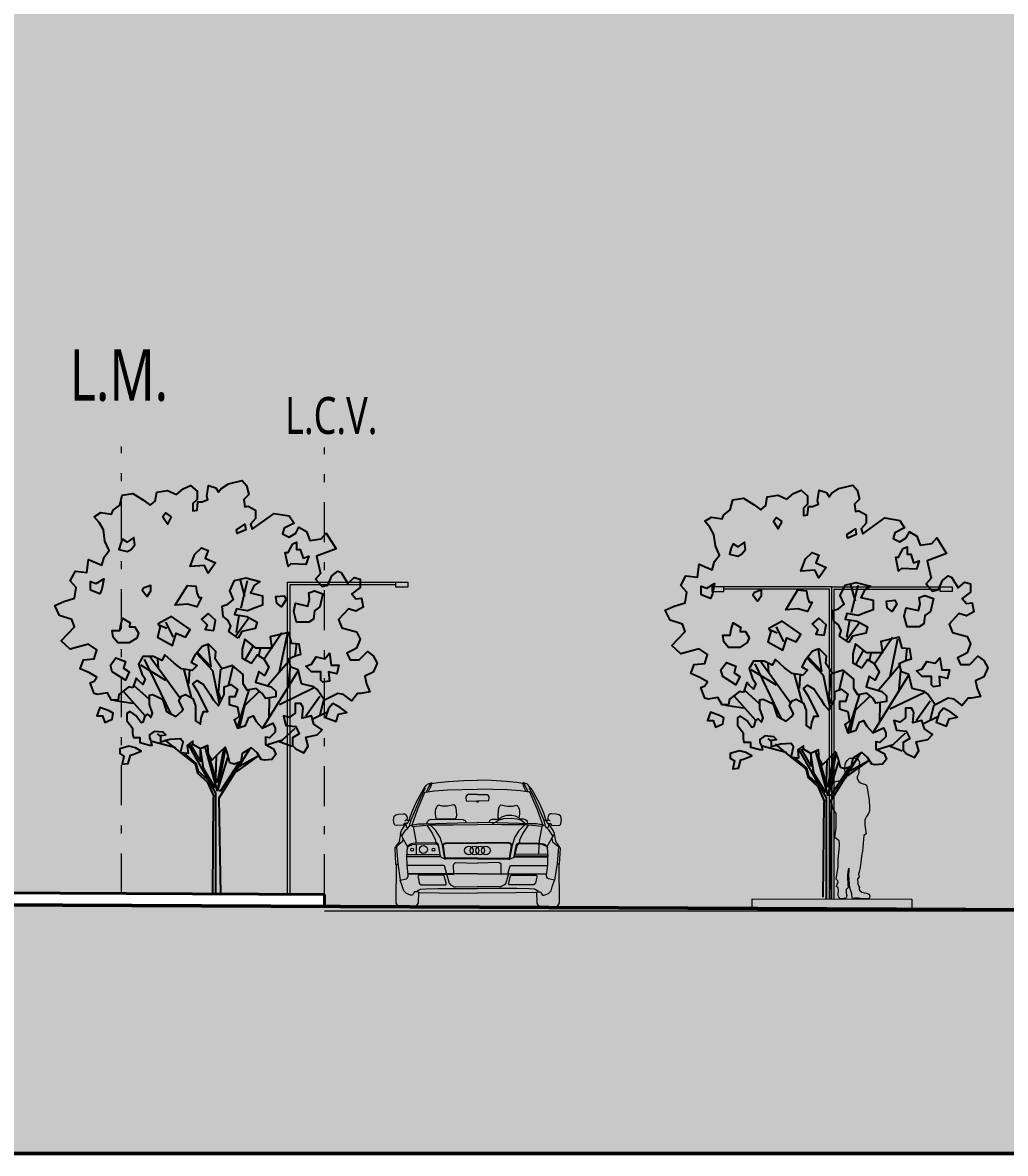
# Model space of a CAD drawing. Header units: millimetres. Extents: x -71 to 10084, y -63 to 6230.
# Drawn here: x 6139.87 to 6152.15, y 4072.01 to 4086.13 of the extents above; entities that cross this region are included whole.
import ezdxf

# ---------------------------------------------------------------- set-up
doc = ezdxf.new("R2010")
doc.units = ezdxf.units.MM
doc.linetypes.add('TRAZO_Y_PUNTO', pattern=[1, 0.5, -0.25, 0, -0.25])
for name, color, linetype, lineweight, true_color in [('HATCHS', 252, 'Continuous', 5, 0x898989), ('LINEA TIERRA', 18, 'Continuous', 50, 0x000000), ('MUROS', 18, 'Continuous', 40, 0x000000), ('TEXTO', 154, 'Continuous', 5, 0x004f9e), ('VISTA', 18, 'Continuous', 15, 0x000000), ('VISTA LEJOS', 8, 'Continuous', 5, 0x7a8581)]:
    doc.layers.add(name, color=color, linetype=linetype, lineweight=lineweight, true_color=true_color)
doc.layers.add('MEDIANERA', color=30, linetype='TRAZO_Y_PUNTO', lineweight=20)
doc.styles.add('COTAS', font='Yu Gothic.ttf', dxfattribs={"width": 0.75})

# ---------------------------------------------------------------- blocks, each defined once
blk = doc.blocks.new('luz')
at = {"layer": 'VISTA'}
for p, q in [((5841.926, 4080.539), (5840.426, 4080.539)), ((5840.426, 4080.539), (5840.426, 4080.478)), ((5840.426, 4080.478), (5840.576, 4080.478)), ((5840.576, 4080.478), (5840.576, 4080.539)), ((5841.896, 4080.509), (5840.576, 4080.509)), ((5841.896, 4076.639), (5841.896, 4080.509)), ((5841.926, 4076.639), (5841.926, 4080.539))]:
    blk.add_line(p, q, dxfattribs=at)
blk = doc.blocks.new('AUDI-A6-EF')
for p, q in [((0.294, 1.55), (0.301, 1.555)), ((0.301, 1.555), (0.311, 1.555)), ((0.311, 1.555), (0.313, 1.547)), ((0.313, 1.55), (0.389, 1.562)), ((0.389, 1.562), (0.521, 1.574)), ((0.521, 1.574), (0.707, 1.584)), ((0.707, 1.584), (0.882, 1.589)), ((1.056, 1.584), (0.882, 1.589)), ((1.242, 1.574), (1.056, 1.584)), ((1.374, 1.562), (1.242, 1.574)), ((1.45, 1.55), (1.374, 1.562)), ((1.452, 1.555), (1.45, 1.547)), ((1.462, 1.555), (1.452, 1.555)), ((1.47, 1.55), (1.462, 1.555)), ((0.183, 1.437), (0.108, 1.298)), ((0.133, 1.22), (0.227, 1.44)), ((0.174, 1.379), (0.221, 1.47)), ((0.216, 1.494), (0.183, 1.437)), ((0.23, 1.496), (0.216, 1.494)), ((0.221, 1.494), (0.242, 1.525)), ((0.221, 1.47), (0.23, 1.489)), ((0.227, 1.44), (0.233, 1.442)), ((0.23, 1.489), (0.23, 1.496)), ((0.235, 1.442), (0.345, 1.457)), ((0.242, 1.525), (0.249, 1.533)), ((0.247, 1.45), (0.284, 1.518)), ((0.249, 1.533), (0.257, 1.54)), ((0.257, 1.54), (0.269, 1.545)), ((0.269, 1.545), (0.279, 1.548)), ((0.272, 1.45), (0.296, 1.499)), ((0.279, 1.548), (0.293, 1.552)), ((0.284, 1.518), (0.294, 1.55)), ((0.296, 1.499), (0.313, 1.55)), ((0.345, 1.457), (0.509, 1.469)), ((0.509, 1.469), (0.69, 1.474)), ((0.69, 1.474), (0.882, 1.479)), ((0.882, 1.413), (0.761, 1.41)), ((1.073, 1.474), (0.882, 1.479)), ((0.882, 1.413), (1.002, 1.41)), ((1.254, 1.469), (1.073, 1.474)), ((1.418, 1.457), (1.254, 1.469)), ((1.528, 1.442), (1.418, 1.457)), ((1.467, 1.499), (1.45, 1.55)), ((1.492, 1.45), (1.467, 1.499)), ((1.479, 1.518), (1.47, 1.55)), ((1.484, 1.548), (1.471, 1.552)), ((1.516, 1.45), (1.479, 1.518)), ((1.494, 1.545), (1.484, 1.548)), ((1.506, 1.54), (1.494, 1.545)), ((1.515, 1.533), (1.506, 1.54)), ((1.521, 1.525), (1.515, 1.533)), ((1.542, 1.494), (1.521, 1.525)), ((1.537, 1.44), (1.53, 1.442)), ((1.533, 1.496), (1.547, 1.494)), ((1.533, 1.489), (1.533, 1.496)), ((1.542, 1.47), (1.533, 1.489)), ((1.63, 1.22), (1.537, 1.44)), ((1.589, 1.379), (1.542, 1.47)), ((1.547, 1.494), (1.581, 1.437)), ((1.581, 1.437), (1.655, 1.298)), ((0.054, 1.095), (0.174, 1.379)), ((0.108, 1.298), (0.057, 1.181)), ((0.387, 1.274), (0.377, 1.264)), ((0.394, 1.276), (0.387, 1.274)), ((0.441, 1.266), (0.394, 1.276)), ((0.587, 1.283), (0.507, 1.266)), ((0.602, 1.269), (0.587, 1.283)), ((0.754, 1.406), (0.739, 1.384)), ((0.739, 1.384), (0.739, 1.364)), ((0.739, 1.364), (0.742, 1.344)), ((0.742, 1.344), (0.742, 1.335)), ((0.742, 1.335), (0.746, 1.327)), ((0.746, 1.327), (0.882, 1.33)), ((0.761, 1.41), (0.754, 1.406)), ((0.866, 1.33), (0.869, 1.322)), ((0.869, 1.322), (0.874, 1.318)), ((0.874, 1.318), (0.882, 1.315)), ((1.017, 1.327), (0.882, 1.33)), ((0.89, 1.318), (0.882, 1.315)), ((0.894, 1.322), (0.89, 1.318)), ((0.897, 1.33), (0.894, 1.322)), ((1.002, 1.41), (1.009, 1.406)), ((1.009, 1.406), (1.024, 1.384)), ((1.022, 1.335), (1.017, 1.327)), ((1.024, 1.364), (1.022, 1.344)), ((1.022, 1.344), (1.022, 1.335)), ((1.024, 1.384), (1.024, 1.364)), ((1.161, 1.269), (1.176, 1.283)), ((1.176, 1.283), (1.257, 1.266)), ((1.323, 1.266), (1.369, 1.276)), ((1.369, 1.276), (1.377, 1.274)), ((1.377, 1.274), (1.386, 1.264)), ((1.709, 1.095), (1.589, 1.379)), ((1.655, 1.298), (1.706, 1.181)), ((-0.167, 1.09), (-0.158, 1.137)), ((-0.158, 1.137), (-0.155, 1.144)), ((-0.155, 1.144), (-0.136, 1.157)), ((-0.136, 1.157), (-0.103, 1.165)), ((-0.103, 1.165), (-0.045, 1.17)), ((-0.045, 1.17), (-0.024, 1.168)), ((-0.024, 1.168), (-0.011, 1.157)), ((-0.011, 1.157), (-0.001, 1.138)), ((-0.001, 1.138), (0.003, 1.118)), ((0.057, 1.181), (0.03, 1.102)), ((0.066, 1.032), (0.133, 1.22)), ((0.36, 1.227), (0.355, 1.205)), ((0.355, 1.205), (0.355, 1.178)), ((0.355, 1.178), (0.36, 1.132)), ((0.377, 1.264), (0.36, 1.227)), ((0.36, 1.132), (0.367, 1.107)), ((0.507, 1.266), (0.441, 1.266)), ((0.617, 1.239), (0.602, 1.269)), ((0.624, 1.161), (0.617, 1.239)), ((0.622, 1.122), (0.624, 1.161)), ((1.139, 1.161), (1.147, 1.239)), ((1.142, 1.122), (1.139, 1.161)), ((1.141, 1.089), (1.187, 1.131)), ((1.147, 1.239), (1.161, 1.269)), ((1.187, 1.131), (1.25, 1.152)), ((1.25, 1.152), (1.311, 1.152)), ((1.257, 1.266), (1.323, 1.266)), ((1.311, 1.152), (1.354, 1.145)), ((1.386, 1.264), (1.404, 1.227)), ((1.404, 1.132), (1.399, 1.116)), ((1.404, 1.227), (1.408, 1.205)), ((1.408, 1.178), (1.404, 1.132)), ((1.408, 1.205), (1.408, 1.178)), ((1.698, 1.032), (1.63, 1.22)), ((1.706, 1.181), (1.733, 1.102)), ((1.764, 1.138), (1.76, 1.118)), ((1.774, 1.157), (1.764, 1.138)), ((1.787, 1.168), (1.774, 1.157)), ((1.808, 1.17), (1.787, 1.168)), ((1.866, 1.165), (1.808, 1.17)), ((1.9, 1.157), (1.866, 1.165)), ((1.918, 1.144), (1.9, 1.157)), ((1.922, 1.137), (1.918, 1.144)), ((1.931, 1.09), (1.922, 1.137)), ((-0.16, 1.047), (-0.167, 1.09)), ((-0.153, 1.037), (-0.16, 1.047)), ((-0.147, 1.029), (-0.153, 1.037)), ((-0.128, 1.025), (-0.147, 1.029)), ((-0.043, 1.028), (-0.128, 1.025)), ((-0.065, 0.962), (-0.011, 1.046)), ((-0.034, 1.047), (-0.043, 1.028)), ((-0.027, 1.051), (-0.034, 1.047)), ((-0.022, 1.051), (-0.027, 1.051)), ((-0.019, 1.087), (-0.022, 1.082)), ((-0.022, 1.082), (-0.022, 1.08)), ((-0.007, 1.052), (-0.022, 1.051)), ((-0.015, 1.091), (-0.019, 1.087)), ((-0.011, 1.091), (-0.015, 1.091)), ((0.002, 1.091), (-0.011, 1.091)), ((-0.009, 1.053), (-0.011, 1.031)), ((-0.011, 1.031), (-0.003, 1.003)), ((-0.011, 0.968), (0.012, 0.99)), ((-0.001, 1.051), (-0.009, 1.053)), ((-0.003, 1.003), (0.003, 0.997)), ((0.005, 1.051), (-0.001, 1.051)), ((0.003, 1.108), (0.002, 1.097)), ((0.002, 1.097), (0.004, 1.091)), ((0.003, 1.118), (0.003, 1.108)), ((0.003, 0.997), (0.011, 0.99)), ((0.004, 1.091), (0.008, 1.089)), ((0.012, 1.056), (0.005, 1.051)), ((0.008, 1.089), (0.016, 1.086)), ((0.017, 1.069), (0.012, 1.056)), ((0.013, 0.991), (0.033, 1.017)), ((0.016, 1.086), (0.022, 1.087)), ((0.02, 1.082), (0.017, 1.069)), ((0.022, 1.086), (0.02, 1.082)), ((0.032, 1.088), (0.022, 1.086)), ((0.03, 1.102), (0.028, 1.091)), ((0.053, 1.095), (0.032, 1.088)), ((0.033, 1.017), (0.044, 1.064)), ((0.037, 1.024), (0.076, 1.034)), ((0.044, 1.064), (0.053, 1.095)), ((0.056, 1.029), (0.064, 1.019)), ((0.064, 1.019), (0.081, 1.012)), ((0.076, 1.034), (0.144, 1.044)), ((0.08, 1.011), (0.111, 0.834)), ((0.081, 1.012), (0.274, 1.031)), ((0.144, 1.044), (0.22, 1.046)), ((0.22, 1.046), (0.636, 1.058)), ((0.249, 1.029), (0.316, 0.928)), ((0.252, 1.049), (0.257, 1.073)), ((0.257, 1.073), (0.279, 1.095)), ((0.274, 1.031), (0.58, 1.034)), ((0.279, 1.095), (0.303, 1.102)), ((0.359, 0.965), (0.29, 1.033)), ((0.303, 1.102), (0.7, 1.1)), ((0.37, 1.11), (0.607, 1.107)), ((0.58, 1.034), (0.882, 1.036)), ((0.607, 1.107), (0.622, 1.122)), ((0.636, 1.058), (0.882, 1.063)), ((0.7, 1.1), (0.727, 1.088)), ((0.727, 1.088), (0.737, 1.071)), ((0.737, 1.071), (0.739, 1.061)), ((1.127, 1.058), (0.882, 1.063)), ((1.183, 1.034), (0.882, 1.036)), ((1.027, 1.071), (1.024, 1.061)), ((1.036, 1.088), (1.027, 1.071)), ((1.063, 1.1), (1.036, 1.088)), ((1.062, 1.039), (1.12, 1.074)), ((1.153, 1.1), (1.063, 1.1)), ((1.12, 1.074), (1.141, 1.089)), ((1.543, 1.046), (1.127, 1.058)), ((1.141, 1.089), (1.21, 1.112)), ((1.157, 1.104), (1.142, 1.122)), ((1.489, 1.031), (1.183, 1.034)), ((1.21, 1.112), (1.304, 1.114)), ((1.304, 1.114), (1.375, 1.107)), ((1.375, 1.107), (1.424, 1.093)), ((1.385, 1.128), (1.424, 1.093)), ((1.405, 0.965), (1.473, 1.033)), ((1.46, 1.102), (1.414, 1.102)), ((1.424, 1.093), (1.502, 1.034)), ((1.514, 1.029), (1.448, 0.928)), ((1.484, 1.095), (1.46, 1.102)), ((1.506, 1.073), (1.484, 1.095)), ((1.683, 1.012), (1.489, 1.031)), ((1.511, 1.049), (1.506, 1.073)), ((1.619, 1.044), (1.543, 1.046)), ((1.687, 1.034), (1.619, 1.044)), ((1.684, 1.011), (1.652, 0.834)), ((1.7, 1.019), (1.683, 1.012)), ((1.727, 1.024), (1.687, 1.034)), ((1.707, 1.029), (1.7, 1.019)), ((1.71, 1.095), (1.732, 1.088)), ((1.719, 1.064), (1.71, 1.095)), ((1.73, 1.017), (1.719, 1.064)), ((1.75, 0.991), (1.73, 1.017)), ((1.732, 1.088), (1.741, 1.086)), ((1.733, 1.102), (1.735, 1.091)), ((1.747, 1.086), (1.741, 1.087)), ((1.741, 1.086), (1.744, 1.082)), ((1.744, 1.082), (1.746, 1.069)), ((1.746, 1.069), (1.751, 1.056)), ((1.755, 1.089), (1.747, 1.086)), ((1.751, 1.056), (1.758, 1.051)), ((1.774, 0.968), (1.751, 0.99)), ((1.76, 0.997), (1.752, 0.99)), ((1.759, 1.091), (1.755, 1.089)), ((1.758, 1.051), (1.764, 1.051)), ((1.761, 1.097), (1.759, 1.091)), ((1.76, 1.118), (1.76, 1.108)), ((1.76, 1.108), (1.761, 1.097)), ((1.767, 1.003), (1.76, 0.997)), ((1.761, 1.091), (1.775, 1.091)), ((1.764, 1.051), (1.772, 1.053)), ((1.774, 1.031), (1.767, 1.003)), ((1.771, 1.052), (1.785, 1.051)), ((1.772, 1.053), (1.774, 1.031)), ((1.828, 0.962), (1.774, 1.046)), ((1.775, 1.091), (1.778, 1.091)), ((1.778, 1.091), (1.782, 1.087)), ((1.782, 1.087), (1.785, 1.082)), ((1.785, 1.082), (1.785, 1.08)), ((1.785, 1.051), (1.79, 1.051)), ((1.79, 1.051), (1.797, 1.047)), ((1.797, 1.047), (1.807, 1.028)), ((1.807, 1.028), (1.891, 1.025)), ((1.891, 1.025), (1.91, 1.029)), ((1.91, 1.029), (1.917, 1.037)), ((1.917, 1.037), (1.923, 1.047)), ((1.923, 1.047), (1.931, 1.09)), ((-0.091, 0.848), (-0.096, 0.818)), ((-0.078, 0.924), (-0.091, 0.848)), ((-0.08, 0.922), (-0.065, 0.962)), ((-0.066, 0.898), (-0.08, 0.922)), ((-0.04, 0.851), (-0.066, 0.898)), ((-0.061, 0.893), (-0.011, 0.968)), ((-0.045, 0.863), (-0.056, 0.822)), ((0.01, 0.763), (-0.04, 0.851)), ((0.316, 0.928), (0.357, 0.84)), ((0.415, 0.875), (0.359, 0.965)), ((0.449, 0.764), (0.415, 0.875)), ((1.315, 0.764), (1.348, 0.875)), ((1.348, 0.875), (1.405, 0.965)), ((1.448, 0.928), (1.407, 0.84)), ((1.753, 0.763), (1.803, 0.851)), ((1.824, 0.893), (1.774, 0.968)), ((1.803, 0.851), (1.83, 0.898)), ((1.809, 0.863), (1.819, 0.822)), ((1.843, 0.922), (1.828, 0.962)), ((1.83, 0.898), (1.843, 0.922)), ((1.842, 0.924), (1.854, 0.848)), ((1.854, 0.848), (1.859, 0.818)), ((-0.145, 0.754), (-0.151, 0.739)), ((-0.151, 0.739), (-0.14, 0.541)), ((-0.138, 0.764), (-0.139, 0.754)), ((-0.139, 0.754), (-0.129, 0.752)), ((-0.127, 0.777), (-0.138, 0.764)), ((-0.129, 0.758), (-0.132, 0.751)), ((-0.13, 0.752), (-0.113, 0.548)), ((-0.125, 0.761), (-0.129, 0.758)), ((-0.099, 0.81), (-0.127, 0.777)), ((-0.117, 0.768), (-0.125, 0.761)), ((-0.094, 0.789), (-0.117, 0.768)), ((-0.096, 0.818), (-0.099, 0.81)), ((-0.056, 0.822), (-0.094, 0.789)), ((0, 0.636), (0.007, 0.744)), ((0.012, 0.764), (0.005, 0.749)), ((0.005, 0.749), (0.012, 0.737)), ((0.007, 0.744), (0.012, 0.752)), ((0.045, 0.792), (0.012, 0.764)), ((0.012, 0.752), (0.017, 0.761)), ((0.017, 0.761), (0.071, 0.787)), ((0.055, 0.796), (0.045, 0.792)), ((0.106, 0.803), (0.055, 0.796)), ((0.071, 0.787), (0.121, 0.789)), ((0.113, 0.804), (0.106, 0.803)), ((0.111, 0.834), (0.113, 0.803)), ((0.36, 0.806), (0.113, 0.804)), ((0.116, 0.785), (0.118, 0.662)), ((0.121, 0.789), (0.361, 0.796)), ((0.37, 0.807), (0.355, 0.809)), ((0.357, 0.84), (0.357, 0.83)), ((0.357, 0.83), (0.357, 0.815)), ((0.357, 0.815), (0.357, 0.811)), ((0.361, 0.796), (0.377, 0.785)), ((0.386, 0.797), (0.37, 0.807)), ((0.377, 0.785), (0.391, 0.771)), ((0.392, 0.791), (0.386, 0.797)), ((0.391, 0.771), (0.413, 0.662)), ((0.404, 0.744), (0.392, 0.791)), ((0.421, 0.637), (0.404, 0.744)), ((0.449, 0.772), (0.453, 0.785)), ((0.449, 0.758), (0.449, 0.772)), ((0.476, 0.605), (0.449, 0.758)), ((0.453, 0.785), (0.46, 0.797)), ((0.456, 0.764), (0.458, 0.775)), ((0.48, 0.621), (0.456, 0.764)), ((0.458, 0.775), (0.464, 0.785)), ((0.46, 0.797), (0.472, 0.805)), ((0.464, 0.785), (0.472, 0.793)), ((0.472, 0.805), (0.48, 0.807)), ((0.472, 0.793), (0.492, 0.799)), ((0.48, 0.807), (0.882, 0.811)), ((0.492, 0.799), (0.882, 0.803)), ((1.283, 0.807), (0.882, 0.811)), ((1.272, 0.799), (0.882, 0.803)), ((1.291, 0.793), (1.272, 0.799)), ((1.291, 0.805), (1.283, 0.807)), ((1.283, 0.621), (1.307, 0.764)), ((1.287, 0.605), (1.315, 0.758)), ((1.303, 0.797), (1.291, 0.805)), ((1.299, 0.785), (1.291, 0.793)), ((1.305, 0.775), (1.299, 0.785)), ((1.311, 0.785), (1.303, 0.797)), ((1.307, 0.764), (1.305, 0.775)), ((1.315, 0.772), (1.311, 0.785)), ((1.315, 0.758), (1.315, 0.772)), ((1.342, 0.637), (1.36, 0.744)), ((1.372, 0.771), (1.35, 0.662)), ((1.36, 0.744), (1.371, 0.791)), ((1.371, 0.791), (1.377, 0.797)), ((1.386, 0.785), (1.372, 0.771)), ((1.377, 0.797), (1.393, 0.807)), ((1.402, 0.796), (1.386, 0.785)), ((1.393, 0.807), (1.409, 0.809)), ((1.642, 0.789), (1.402, 0.796)), ((1.404, 0.806), (1.651, 0.804)), ((1.407, 0.84), (1.407, 0.83)), ((1.407, 0.83), (1.407, 0.815)), ((1.407, 0.815), (1.407, 0.811)), ((1.692, 0.787), (1.642, 0.789)), ((1.647, 0.785), (1.645, 0.662)), ((1.652, 0.834), (1.651, 0.803)), ((1.651, 0.804), (1.657, 0.803)), ((1.657, 0.803), (1.708, 0.796)), ((1.746, 0.761), (1.692, 0.787)), ((1.708, 0.796), (1.718, 0.792)), ((1.718, 0.792), (1.751, 0.764)), ((1.751, 0.752), (1.746, 0.761)), ((1.751, 0.764), (1.758, 0.749)), ((1.757, 0.744), (1.751, 0.752)), ((1.758, 0.749), (1.751, 0.737)), ((1.763, 0.636), (1.757, 0.744)), ((1.819, 0.822), (1.857, 0.789)), ((1.857, 0.789), (1.88, 0.768)), ((1.859, 0.818), (1.863, 0.81)), ((1.863, 0.81), (1.89, 0.777)), ((1.894, 0.752), (1.877, 0.548)), ((1.88, 0.768), (1.889, 0.761)), ((1.889, 0.761), (1.892, 0.758)), ((1.89, 0.777), (1.901, 0.764)), ((1.892, 0.758), (1.896, 0.751)), ((1.903, 0.754), (1.892, 0.752)), ((1.901, 0.764), (1.903, 0.754)), ((1.914, 0.739), (1.903, 0.541)), ((1.909, 0.754), (1.914, 0.739)), ((0, 0.66), (0.417, 0.664)), ((0.002, 0.634), (0.003, 0.641)), ((0.004, 0.526), (0.002, 0.639)), ((0.42, 0.633), (0.002, 0.634)), ((0.003, 0.641), (0.419, 0.639)), ((0.427, 0.629), (0.421, 0.637)), ((0.439, 0.621), (0.427, 0.629)), ((0.474, 0.607), (0.439, 0.621)), ((0.486, 0.605), (0.476, 0.605)), ((0.488, 0.615), (0.48, 0.621)), ((0.882, 0.607), (0.486, 0.605)), ((0.882, 0.617), (0.488, 0.615)), ((0.882, 0.617), (1.276, 0.615)), ((0.882, 0.607), (1.278, 0.605)), ((1.276, 0.615), (1.283, 0.621)), ((1.278, 0.605), (1.287, 0.605)), ((1.289, 0.607), (1.324, 0.621)), ((1.324, 0.621), (1.336, 0.629)), ((1.336, 0.629), (1.342, 0.637)), ((1.343, 0.633), (1.762, 0.634)), ((1.76, 0.641), (1.345, 0.639)), ((1.763, 0.66), (1.346, 0.664)), ((1.762, 0.634), (1.76, 0.641)), ((1.76, 0.526), (1.762, 0.639)), ((-0.14, 0.541), (-0.117, 0.543)), ((-0.135, 0.543), (-0.138, 0.053)), ((-0.113, 0.548), (-0.081, 0.341)), ((0.462, 0.526), (0.003, 0.526)), ((0.017, 0.407), (0.004, 0.526)), ((0.47, 0.521), (0.462, 0.526)), ((0.476, 0.507), (0.47, 0.521)), ((0.501, 0.417), (0.476, 0.507)), ((0.583, 0.529), (0.586, 0.543)), ((0.586, 0.411), (0.583, 0.529)), ((0.586, 0.543), (0.6, 0.554)), ((0.6, 0.554), (0.608, 0.56)), ((0.608, 0.56), (0.882, 0.554)), ((1.155, 0.56), (0.882, 0.554)), ((1.163, 0.554), (1.155, 0.56)), ((1.177, 0.543), (1.163, 0.554)), ((1.18, 0.529), (1.177, 0.543)), ((1.177, 0.411), (1.18, 0.529)), ((1.262, 0.417), (1.287, 0.507)), ((1.287, 0.507), (1.293, 0.521)), ((1.293, 0.521), (1.301, 0.526)), ((1.301, 0.526), (1.76, 0.526)), ((1.746, 0.407), (1.76, 0.526)), ((1.877, 0.548), (1.845, 0.341)), ((1.903, 0.541), (1.88, 0.543)), ((1.898, 0.543), (1.901, 0.053)), ((-0.054, 0.259), (-0.082, 0.343)), ((-0.081, 0.341), (-0.006, 0.358)), ((-0.006, 0.358), (0.005, 0.368)), ((0.005, 0.368), (0.013, 0.379)), ((0.013, 0.379), (0.017, 0.39)), ((0.017, 0.419), (0.586, 0.411)), ((0.882, 0.419), (0.017, 0.419)), ((0.017, 0.39), (0.017, 0.407)), ((0.141, 0.397), (0.138, 0.38)), ((0.138, 0.38), (0.144, 0.363)), ((0.144, 0.402), (0.141, 0.397)), ((0.456, 0.402), (0.144, 0.402)), ((0.144, 0.363), (0.155, 0.304)), ((0.155, 0.304), (0.161, 0.295)), ((0.161, 0.295), (0.18, 0.281)), ((0.18, 0.281), (0.197, 0.284)), ((0.192, 0.284), (0.479, 0.284)), ((0.468, 0.397), (0.456, 0.402)), ((0.49, 0.304), (0.468, 0.397)), ((0.479, 0.284), (0.49, 0.284)), ((0.493, 0.295), (0.49, 0.304)), ((0.49, 0.284), (0.493, 0.295)), ((0.496, 0.419), (0.527, 0.304)), ((0.527, 0.304), (0.544, 0.284)), ((0.544, 0.284), (0.561, 0.273)), ((0.882, 0.419), (1.746, 0.419)), ((1.746, 0.419), (1.177, 0.411)), ((1.22, 0.284), (1.203, 0.273)), ((1.237, 0.304), (1.22, 0.284)), ((1.268, 0.419), (1.237, 0.304)), ((1.27, 0.295), (1.273, 0.304)), ((1.273, 0.284), (1.27, 0.295)), ((1.273, 0.304), (1.296, 0.397)), ((1.284, 0.284), (1.273, 0.284)), ((1.572, 0.284), (1.284, 0.284)), ((1.296, 0.397), (1.307, 0.402)), ((1.307, 0.402), (1.62, 0.402)), ((1.583, 0.281), (1.566, 0.284)), ((1.603, 0.295), (1.583, 0.281)), ((1.608, 0.304), (1.603, 0.295)), ((1.62, 0.363), (1.608, 0.304)), ((1.62, 0.402), (1.622, 0.397)), ((1.625, 0.38), (1.62, 0.363)), ((1.622, 0.397), (1.625, 0.38)), ((1.746, 0.39), (1.746, 0.407)), ((1.75, 0.379), (1.746, 0.39)), ((1.758, 0.368), (1.75, 0.379)), ((1.769, 0.358), (1.758, 0.368)), ((1.845, 0.341), (1.769, 0.358)), ((1.817, 0.259), (1.845, 0.343)), ((-0.039, 0.208), (-0.054, 0.259)), ((-0.006, 0.174), (-0.039, 0.208)), ((0.048, 0.155), (-0.006, 0.174)), ((0.07, 0.155), (0.048, 0.155)), ((0.085, 0.18), (0.07, 0.155)), ((0.096, 0.194), (0.085, 0.18)), ((0.113, 0.197), (0.096, 0.194)), ((0.144, 0.191), (0.113, 0.197)), ((0.118, 0.2), (0.169, 0.228)), ((0.144, 0.194), (0.141, 0.053)), ((0.144, 0.189), (0.403, 0.183)), ((0.169, 0.228), (0.237, 0.234)), ((0.237, 0.234), (0.389, 0.239)), ((0.389, 0.239), (0.763, 0.236)), ((0.403, 0.183), (0.766, 0.177)), ((0.561, 0.273), (0.577, 0.265)), ((0.577, 0.265), (0.592, 0.259)), ((0.592, 0.259), (0.608, 0.259)), ((0.608, 0.259), (0.882, 0.262)), ((0.763, 0.236), (0.882, 0.236)), ((0.766, 0.177), (0.882, 0.183)), ((1.155, 0.259), (0.882, 0.262)), ((1, 0.236), (0.882, 0.236)), ((0.997, 0.177), (0.882, 0.183)), ((1.36, 0.183), (0.997, 0.177)), ((1.375, 0.239), (1, 0.236)), ((1.172, 0.259), (1.155, 0.259)), ((1.186, 0.265), (1.172, 0.259)), ((1.203, 0.273), (1.186, 0.265)), ((1.62, 0.189), (1.36, 0.183)), ((1.527, 0.234), (1.375, 0.239)), ((1.594, 0.228), (1.527, 0.234)), ((1.645, 0.2), (1.594, 0.228)), ((1.62, 0.191), (1.651, 0.197)), ((1.62, 0.194), (1.622, 0.053)), ((1.651, 0.197), (1.668, 0.194)), ((1.668, 0.194), (1.679, 0.18)), ((1.679, 0.18), (1.693, 0.155)), ((1.693, 0.155), (1.715, 0.155)), ((1.715, 0.155), (1.769, 0.174)), ((1.769, 0.174), (1.803, 0.208)), ((1.803, 0.208), (1.817, 0.259)), ((-0.138, 0.053), (-0.11, 0.008)), ((-0.11, 0.008), (-0.093, 0)), ((0.104, 0.011), (0.093, 0)), ((0.127, 0.031), (0.104, 0.011)), ((0.141, 0.053), (0.127, 0.031)), ((1.622, 0.053), (1.637, 0.031)), ((1.637, 0.031), (1.659, 0.011)), ((1.659, 0.011), (1.67, 0)), ((1.873, 0.008), (1.856, 0)), ((1.901, 0.053), (1.873, 0.008))]:
    blk.add_line(p, q)
for points in [[(1.354, 1.145), (1.385, 1.128)], [(-0.093, 0), (0.093, 0)], [(1.856, 0), (1.67, 0)]]:
    blk.add_lwpolyline(points)
for centre, radius in [((0.067, 0.722), 0.0185), ((0.207, 0.724), 0.0497), ((0.333, 0.722), 0.0185), ((0.775, 0.711), 0.0549), ((0.846, 0.711), 0.0549), ((0.917, 0.711), 0.0549), ((0.988, 0.711), 0.0549)]:
    blk.add_circle(centre, radius)
blk = doc.blocks.new('p1')
at = {"layer": 'HATCHS', "true_color": 0xffffff, "transparency": 33554610}
h = blk.add_hatch(color=7, dxfattribs=at)
h.dxf.hatch_style = 1
h.paths.add_polyline_path([(8.727, 31.704), (8.728, 31.659), (8.715, 31.624), (8.688, 31.586), (8.675, 31.562), (8.668, 31.54), (8.667, 31.503), (8.669, 31.477), (8.685, 31.371), (8.654, 31.349), (8.646, 31.25), (8.64, 31.155), (8.626, 31.094), (8.618, 31.009), (8.601, 30.909), (8.59, 30.87), (8.598, 30.831), (8.576, 30.806), (8.581, 30.749), (8.591, 30.719), (8.602, 30.704), (8.598, 30.691), (8.596, 30.677), (8.6, 30.666), (8.632, 30.642), (8.659, 30.634), (8.688, 30.627), (8.722, 30.615), (8.732, 30.592), (8.727, 30.573), (8.722, 30.562), (8.688, 30.559), (8.63, 30.556), (8.588, 30.568), (8.545, 30.565), (8.514, 30.562), (8.511, 30.57), (8.505, 30.621), (8.482, 30.695), (8.478, 30.743), (8.471, 30.8), (8.468, 30.859), (8.473, 30.912), (8.471, 30.939), (8.459, 30.925), (8.454, 30.892), (8.451, 30.856), (8.451, 30.814), (8.454, 30.759), (8.457, 30.731), (8.459, 30.701), (8.437, 30.676), (8.434, 30.654), (8.437, 30.629), (8.443, 30.601), (8.434, 30.571), (8.426, 30.562), (8.407, 30.562), (8.393, 30.557), (8.379, 30.557), (8.36, 30.559), (8.343, 30.579), (8.337, 30.596), (8.335, 30.609), (8.34, 30.67), (8.335, 30.695), (8.315, 30.712), (8.321, 30.74), (8.335, 30.762), (8.332, 30.781), (8.312, 30.803), (8.335, 30.961), (8.337, 31.053), (8.346, 31.172), (8.351, 31.236), (8.346, 31.283), (8.293, 31.326), (8.309, 31.45), (8.312, 31.561), (8.312, 31.622), (8.268, 31.689), (8.257, 31.766), (8.262, 31.822), (8.26, 31.885), (8.262, 31.935), (8.262, 31.96), (8.264, 31.989), (8.274, 32.015), (8.323, 32.028), (8.356, 32.035), (8.39, 32.041), (8.405, 32.045), (8.411, 32.054), (8.423, 32.062), (8.438, 32.071), (8.439, 32.092), (8.439, 32.103), (8.429, 32.113), (8.422, 32.127), (8.421, 32.145), (8.419, 32.165), (8.415, 32.178), (8.418, 32.196), (8.425, 32.253), (8.446, 32.286), (8.459, 32.299), (8.471, 32.309), (8.482, 32.313), (8.505, 32.317), (8.525, 32.318), (8.539, 32.316), (8.568, 32.307), (8.581, 32.297), (8.594, 32.283), (8.601, 32.263), (8.598, 32.242), (8.594, 32.219), (8.598, 32.187), (8.594, 32.166), (8.593, 32.148), (8.593, 32.128), (8.582, 32.104), (8.578, 32.096), (8.574, 32.081), (8.574, 32.064), (8.59, 32.027), (8.615, 32.007), (8.636, 31.998), (8.676, 31.987), (8.688, 31.976), (8.697, 31.941), (8.703, 31.918), (8.721, 31.786)])
blk.add_lwpolyline([(8.275, 32.015), (8.323, 32.028), (8.356, 32.035), (8.39, 32.041), (8.405, 32.045), (8.411, 32.054), (8.423, 32.062), (8.438, 32.071), (8.439, 32.092), (8.439, 32.103), (8.429, 32.113), (8.422, 32.127), (8.421, 32.145), (8.419, 32.165), (8.415, 32.178), (8.418, 32.196), (8.425, 32.253), (8.446, 32.286), (8.459, 32.299), (8.471, 32.309), (8.482, 32.313), (8.505, 32.317), (8.525, 32.318), (8.539, 32.316), (8.568, 32.307), (8.581, 32.297), (8.594, 32.283), (8.601, 32.263), (8.598, 32.242), (8.594, 32.219), (8.598, 32.187), (8.594, 32.166), (8.593, 32.148), (8.593, 32.128), (8.582, 32.104), (8.578, 32.096), (8.574, 32.081), (8.574, 32.064), (8.59, 32.027), (8.615, 32.007), (8.636, 31.998), (8.676, 31.987), (8.688, 31.976), (8.697, 31.941), (8.703, 31.918), (8.721, 31.786), (8.727, 31.704), (8.728, 31.659), (8.715, 31.624), (8.688, 31.586), (8.675, 31.562), (8.668, 31.54), (8.667, 31.503), (8.669, 31.477), (8.685, 31.371), (8.654, 31.349), (8.646, 31.25), (8.64, 31.155), (8.626, 31.094), (8.618, 31.009), (8.601, 30.909), (8.59, 30.87), (8.598, 30.831), (8.576, 30.806), (8.581, 30.749), (8.591, 30.719), (8.602, 30.704), (8.598, 30.691), (8.596, 30.677), (8.6, 30.666), (8.632, 30.642), (8.659, 30.634), (8.688, 30.627), (8.722, 30.615), (8.732, 30.592), (8.727, 30.573), (8.722, 30.562), (8.688, 30.559), (8.63, 30.556), (8.588, 30.568), (8.545, 30.565), (8.514, 30.562), (8.511, 30.57), (8.505, 30.621), (8.482, 30.695), (8.478, 30.743), (8.471, 30.8), (8.468, 30.859), (8.473, 30.912), (8.471, 30.939), (8.459, 30.925), (8.454, 30.892), (8.451, 30.856), (8.451, 30.814), (8.454, 30.759), (8.457, 30.731), (8.459, 30.701), (8.437, 30.676), (8.434, 30.654), (8.437, 30.629), (8.443, 30.601), (8.434, 30.571), (8.426, 30.562), (8.407, 30.562), (8.393, 30.557), (8.379, 30.557), (8.36, 30.559), (8.343, 30.579), (8.337, 30.596), (8.335, 30.609), (8.34, 30.67), (8.335, 30.695), (8.315, 30.712), (8.321, 30.74), (8.335, 30.762), (8.332, 30.781), (8.312, 30.803), (8.335, 30.961), (8.337, 31.053), (8.346, 31.172), (8.351, 31.236), (8.346, 31.283), (8.293, 31.326), (8.309, 31.45), (8.312, 31.561), (8.312, 31.622), (8.268, 31.689), (8.257, 31.766), (8.262, 31.822), (8.26, 31.885), (8.262, 31.935), (8.262, 31.96), (8.264, 31.989), (8.273, 32.013)])
blk = doc.blocks.new('A$C1DFE790B')
at = {"layer": 'HATCHS', "true_color": 0xa3b39e, "transparency": 33554559}
h = blk.add_hatch(color=253, dxfattribs=at)
h.dxf.hatch_style = 1
h.paths.add_polyline_path([(826.6, 1100.9), (811.7, 1083.4), (776.7, 1078.3), (766.5, 1106), (743.9, 1118.4), (734, 1100.9), (714, 1088.5), (693.9, 1098.3), (699.1, 1115.8), (728.9, 1131.2), (714, 1153.4), (668.8, 1161), (601.4, 1113.2), (596.3, 1128.2), (611.6, 1145.7), (611.6, 1170.9), (589, 1183.2), (578.8, 1181.1), (576.2, 1203.3), (591.6, 1218.6), (583.9, 1245.9), (571.1, 1261.3), (528.9, 1251.1), (506.3, 1236.1), (498.6, 1225.9), (490.9, 1238.7), (468.7, 1245.9), (463.6, 1213.5), (466.2, 1203.3), (448.7, 1196), (435.9, 1196), (433.3, 1170.9), (421, 1168.3), (421, 1190.9), (433.3, 1203.3), (433.3, 1228.5), (413.3, 1245.9), (390.7, 1236.1), (370.6, 1218.6), (343.3, 1231), (310.5, 1225.9), (305.8, 1198.6), (290.5, 1185.8), (270.4, 1201.1), (238, 1221.2), (205.6, 1216.1), (197.9, 1185.8), (177.9, 1170.9), (172.7, 1158.5), (140.3, 1163.2), (120.3, 1150.8), (135.2, 1133.3), (148, 1110.7), (152.7, 1075.7), (165.5, 1048), (150.1, 1027.9), (142.9, 1002.7), (102.8, 1020.7), (97.7, 980.5), (62.7, 985.2), (47.3, 955.4), (65.3, 935.3), (60.1, 902.5), (27.3, 892.6), (0, 880.3), (14.9, 850), (52.5, 837.6), (60.1, 815), (20, 772.3), (47.3, 747.1), (102.8, 762.1), (128, 744.6), (120.3, 717.3), (87.4, 714.7), (77.6, 687), (105.4, 674.6), (128, 661.8), (120.3, 649.4), (107.9, 644.3), (120.3, 611.9), (130.1, 609.3), (160.4, 614.4), (172.7, 591.8), (192.8, 591.8), (195.3, 609.3), (225.6, 631.9), (238, 629.4), (248.3, 659.2), (255.5, 652), (268.3, 639.2), (275.5, 657.1), (265.7, 672), (255.5, 701.9), (268.3, 724.5), (300.7, 724.5), (325.9, 712.2), (335.7, 729.6), (363.4, 704.5), (386, 687), (418.4, 681.9), (433.3, 697.2), (415.9, 707), (426.1, 727.1), (448.7, 754.8), (468.7, 762.1), (490.9, 739.5), (488.8, 717.3), (508.8, 687), (541.3, 697.2), (573.7, 669.5), (573.7, 641.7), (586.5, 621.7), (613.8, 626.8), (631.7, 611.9), (641.5, 596.9), (673.9, 601.6), (673.9, 619.1), (659, 631.9), (611.6, 646.9), (621.4, 679.3), (638.9, 666.9), (651.7, 692.1), (636.4, 717.3), (616.3, 729.6), (598.8, 704.5), (571.1, 719.4), (571.1, 747.1), (578.8, 777.4), (613.8, 749.7), (659.4, 749.7), (661.2, 752.3), (656.4, 784.7), (711.9, 797.5), (721.7, 764.6), (744.3, 762.1), (749.4, 732.2), (731.9, 727.1), (711.9, 717.3), (719.1, 692.1), (743, 684), (742.1, 682.6), (752, 641.7), (789.5, 631.9), (799.3, 624.3), (821.9, 591.8), (862, 611.9), (879.5, 609.3), (904.6, 589.3), (922.1, 611.9), (932.4, 611.9), (959.7, 617), (949.9, 641.7), (944.7, 664.4), (969.9, 677.2), (982.3, 704.5), (969.9, 727.1), (952.4, 739.5), (927.3, 714.7), (899.5, 714.7), (889.7, 734.8), (909.8, 744.6), (919.6, 749.7), (929.8, 777.4), (919.6, 800.1), (874.4, 812.4), (864.6, 837.6), (894.4, 870), (917, 862.4), (939.6, 875.2), (934.5, 902.5), (917, 900.3), (904.6, 915.3), (929.8, 935.3), (929.8, 960.5), (912.3, 965.2), (892.3, 947.7), (872.2, 980.5), (862, 985.2), (844.5, 970.3), (832.1, 942.6), (814.2, 937.9), (794.2, 960.5), (809.5, 978), (797.2, 1030), (856.9, 1053.1)])
h.paths.add_polyline_path([(344, 1127.8), (329.7, 1150.7), (338.3, 1162.2), (355.5, 1150.7)], flags=16)
h.paths.add_polyline_path([(427.1, 1036.1), (447.1, 1056.2), (467.2, 1047.6), (458.6, 1024.7), (490.1, 1010.3), (467.2, 978.8), (455.7, 1001.7), (412.7, 998.9)], flags=16)
h.paths.add_polyline_path([(243.8, 1064.8), (232.3, 1050.4), (220.9, 1044.7), (195.1, 1050.4), (200.8, 1070.5), (206.5, 1082), (220.9, 1073.4), (240.9, 1087.7)], flags=16)
h.paths.add_polyline_path([(404.1, 941.6), (429.9, 938.7), (432.8, 918.7), (438.5, 904.3), (447.1, 904.3), (432.8, 875.7), (404.1, 884.3), (366.9, 881.4), (389.8, 918.7)], flags=16)
h.paths.add_polyline_path([(292.5, 941.6), (292.5, 924.4), (281, 907.2), (266.7, 927.3), (269.6, 933)], flags=16)
h.paths.add_polyline_path([(553.1, 1110.6), (570.2, 1122.1), (578.8, 1127.8), (581.7, 1110.6), (555.9, 1099.2)], flags=16)
h.paths.add_polyline_path([(355.5, 847), (412.7, 806.9), (398.4, 784), (369.8, 795.5), (358.3, 758.2), (312.5, 784), (321.1, 815.5), (315.4, 824.1)], flags=16)
h.paths.add_polyline_path([(547.3, 955.9), (581.7, 964.5), (624.7, 953), (607.5, 941.6), (596, 918.7), (633.3, 910.1), (633.3, 881.4), (610.3, 872.8), (587.4, 864.2), (553.1, 870), (547.3, 852.8), (584.6, 847), (616.1, 829.8), (610.3, 809.8), (570.2, 801.2), (558.8, 781.1), (530.2, 801.2), (535.9, 818.4), (527.3, 835.6), (513, 847), (510.1, 878.6), (527.3, 884.3), (544.5, 898.6), (533, 924.4)], flags=16)
h.paths.add_polyline_path([(149.3, 961.6), (143.5, 930.1), (137.8, 915.8), (109.2, 927.3), (109.2, 953), (126.4, 947.3)], flags=16)
h.paths.add_polyline_path([(467.2, 855.6), (490.1, 835.6), (484.3, 804.1), (458.6, 806.9), (464.3, 821.3), (447.1, 838.4)], flags=16)
h.paths.add_polyline_path([(229.5, 827), (226.6, 815.5), (243.8, 815.5), (255.2, 795.5), (249.5, 781.1), (226.6, 766.8), (192.2, 766.8), (177.9, 784), (175, 804.1), (198, 804.1), (200.8, 821.3), (206.5, 841.3)], flags=16)
h.paths.add_polyline_path([(702, 1041.9), (710.6, 1041.9), (724.9, 1067.6), (736.3, 1073.4), (736.3, 1050.4), (747.8, 1050.4), (756.4, 1024.7), (773.6, 1030.4), (765, 1004.6), (719.2, 1007.5), (710.6, 998.9)], flags=16)
h.paths.add_polyline_path([(671.8, 494.1), (671.8, 506.5), (664.1, 521.4), (631.7, 506.5), (613.8, 526.5), (604, 544), (591.6, 538.9), (581.3, 514.2), (556.2, 506.5), (546.4, 531.7), (561.3, 541.5), (556.2, 571.8), (531, 579), (531, 601.6), (548.9, 601.6), (556.2, 624.3), (536.1, 639.2), (516.1, 631.9), (516.1, 609.3), (498.6, 574.3), (483.7, 591.8), (473.4, 609.3), (453.4, 639.2), (433.3, 652), (421, 641.7), (435.9, 617), (466.2, 556.8), (453.4, 556.8), (446.1, 536.8), (443.6, 518.9), (428.7, 529.1), (428.7, 546.6), (428.7, 574.3), (421, 596.9), (398.4, 609.3), (386, 604.2), (378.3, 589.3), (390.7, 564.1), (386, 556.8), (368.5, 541.5), (340.8, 556.8), (328.4, 594.4), (298.1, 609.3), (288.3, 606.8), (288.3, 579), (298.1, 551.7), (293, 538.9), (283.2, 549.2), (275.5, 544), (270.4, 526.5), (263.2, 524), (250.4, 541.5), (228.2, 556.8), (220.5, 551.7), (220.5, 526.5), (238, 503.9), (238, 489), (240.6, 476.6), (260.6, 476.6), (260.6, 461.3), (288.3, 454), (295.6, 454), (293, 466.4), (288.3, 476.6), (288.3, 486.4), (303.3, 496.7), (330.6, 494.1), (338.2, 486.4), (323.3, 483.9), (323.3, 463.8), (350.6, 471.5), (383.4, 474.1), (390.7, 463.8), (383.7, 432.3), (385.1, 431.2), (406, 428.8), (403.5, 454), (421, 466.4), (421, 456.6), (443.6, 443.8), (466.2, 454), (468.7, 426.3), (478.6, 408.8), (501.2, 431.4), (518.6, 448.9), (526.3, 428.8), (533.6, 401.1), (546.4, 396.4), (566.4, 403.7), (571.1, 428.8), (598.8, 446.3), (616.3, 431.4), (629.1, 411.3), (638.9, 408.8), (661.5, 411.3), (673.9, 426.3), (666.7, 443.8), (641.5, 456.6), (641.5, 478.8), (653.9, 476.6)])
h.paths.add_polyline_path([(789.5, 518.9), (781.8, 544), (754.1, 536.8), (756.6, 569.2), (749.4, 581.6), (731.9, 581.6), (731.9, 551.7), (714, 538.9), (696.5, 544), (704.2, 514.2), (734, 511.6), (744.3, 489), (724.2, 476.6), (724.2, 454), (734, 443.8), (759.2, 431.4), (772, 451.4), (764.3, 478.8), (799.3, 486.4), (814.2, 501.4)])
h.paths.add_polyline_path([(864.6, 549.2), (889.7, 554.3), (869.7, 569.2), (847.1, 581.6), (834.3, 566.7), (824.5, 538.9), (856.9, 526.5)])
h.paths.add_polyline_path([(263.2, 436.5), (245.7, 446.3), (225.6, 451.4), (197.9, 443.8), (197.9, 428.8), (210.3, 421.1), (205.6, 396.4), (223.1, 398.5), (230.3, 423.7), (238, 426.3)])
h.paths.add_polyline_path([(177.9, 551.7), (165.5, 559), (137.8, 569.2), (128, 544), (145.4, 544), (152.7, 524), (175.3, 534.2)])
for p, q in [((578.8, 907.2), (564.5, 961.6)), ((567.4, 872.8), (587.4, 955.9)), ((361.2, 784), (338.3, 829.8)), ((550.2, 786.9), (590.3, 841.3)), ((553.1, 798.3), (561.7, 849.9)), ((341.1, 809.8), (315.4, 821.3)), ((635.9, 715.1), (691.8, 797.5)), ((476.4, 693), (467, 759.9)), ((685, 678.9), (708.5, 792.4)), ((732.7, 723.9), (737, 765.5)), ((382.8, 595.8), (287.9, 726.7)), ((481.5, 681.4), (432.5, 734.3)), ((435.1, 736.9), (476.4, 693)), ((579.1, 712.4), (604.1, 756.7)), ((621.9, 726.6), (627.2, 749.3)), ((338.7, 652), (261.9, 698.5)), ((355.3, 547.3), (273.4, 716.4)), ((315.6, 689.5), (313.5, 718.9)), ((529.3, 634.9), (543.4, 695.5)), ((650.4, 638.8), (716.1, 715.1)), ((711, 629.8), (717.8, 695.6)), ((416.9, 600.7), (393.9, 684.6)), ((408.2, 641.7), (411.9, 685.2)), ((502, 582), (481.5, 681.4)), ((504.6, 686.6), (498.2, 615.7)), ((633.5, 507.3), (743, 684)), ((286.3, 595.7), (241.9, 635.2)), ((556.4, 508.2), (592.4, 623.4)), ((684.1, 579), (788.2, 629.4)), ((238, 581.6), (183, 589.3)), ((275.5, 544), (210.3, 617)), ((498.2, 615.7), (504.6, 595.2)), ((579.2, 575.6), (623.1, 618.3)), ((653, 538.5), (654.3, 596.5)), ((764.3, 544), (807, 604.2)), ((807, 544), (819.3, 591.8)), ((562.6, 506.1), (579.2, 575.6)), ((784.4, 534.2), (832.1, 556.8)), ((321.8, 481.9), (313.1, 489)), ((693.9, 471.1), (731.9, 506.5)), ((368.5, 446.3), (295.2, 465.5)), ((375.8, 438.6), (335.1, 471.3)), ((490.9, 308.5), (406.9, 456.4)), ((413.3, 456.6), (444, 404.1)), ((495.6, 314), (458.4, 449.8)), ((645.3, 455.7), (693.9, 471.1)), ((681.6, 466.4), (721.7, 451.4)), ((428.7, 396.4), (375.8, 438.6)), ((431.2, 399), (396.7, 428.4)), ((442.7, 443.8), (451.7, 384.5)), ((444, 404.1), (444, 446.3)), ((494.3, 339.6), (471.3, 418.2)), ((490.5, 356.3), (493.1, 420.7)), ((513.5, 439.9), (494.3, 339.6)), ((495.6, 314), (521, 447.8)), ((495.6, 314), (527.7, 416.5)), ((501.2, 293.6), (592.9, 441.7)), ((553.6, 373.8), (620.6, 422)), ((563.9, 391.3), (618, 420.7)), ((435.9, 368.7), (428.7, 396.4)), ((437.6, 374.2), (431.2, 399)), ((451.7, 384.5), (487.9, 325.6)), ((504.6, 314), (561.3, 401.5)), ((466.2, 340.9), (435.9, 368.7)), ((464.9, 349.9), (437.6, 374.2)), ((486.2, 296.1), (466.2, 340.9)), ((502, 319.2), (504.6, 314)), ((481.1, 5.1), (483.7, 296.1)), ((490.9, 0), (490.9, 308.5)), ((506.3, 0), (501.2, 293.6))]:
    blk.add_line(p, q)
for points in [[(238, 629.4), (225.6, 631.9), (195.3, 609.3), (192.8, 591.8), (172.7, 591.8), (160.4, 614.4), (130.1, 609.3), (120.3, 611.9), (107.9, 644.3), (120.3, 649.4), (128, 661.8), (105.4, 674.6), (77.6, 687), (87.4, 714.7), (120.3, 717.3), (128, 744.6), (102.8, 762.1), (47.3, 747.1), (20, 772.3), (60.1, 815), (52.5, 837.6), (14.9, 850), (0, 880.3), (27.3, 892.6), (60.1, 902.5), (65.3, 935.3), (47.3, 955.4), (62.7, 985.2), (97.7, 980.5), (102.8, 1020.7), (142.9, 1002.7), (150.1, 1027.9), (165.5, 1048), (152.7, 1075.7), (148, 1110.7), (135.2, 1133.3), (120.3, 1150.8), (140.3, 1163.2), (172.7, 1158.5), (177.9, 1170.9), (197.9, 1185.8), (205.6, 1216.1), (238, 1221.2), (270.4, 1201.1), (290.5, 1185.8), (305.8, 1198.6), (310.5, 1225.9), (343.3, 1231), (370.6, 1218.6), (390.7, 1236.1), (413.3, 1245.9), (433.3, 1228.5), (433.3, 1203.3), (421, 1190.9), (421, 1168.3), (433.3, 1170.9), (435.9, 1196), (448.7, 1196), (466.2, 1203.3), (463.6, 1213.5), (468.7, 1245.9), (490.9, 1238.7), (498.6, 1225.9), (506.3, 1236.1), (528.9, 1251.1), (571.1, 1261.3), (583.9, 1245.9), (591.6, 1218.6), (576.2, 1203.3), (578.8, 1181.1), (589, 1183.2), (611.6, 1170.9), (611.6, 1145.7), (596.3, 1128.2), (601.4, 1113.2), (668.8, 1161), (714, 1153.4), (728.9, 1131.2), (699.1, 1115.8), (693.9, 1098.3), (714, 1088.5), (734, 1100.9), (743.9, 1118.4), (766.5, 1106), (776.7, 1078.3), (811.7, 1083.4), (826.6, 1100.9), (856.9, 1053.1), (797.2, 1030), (809.5, 978), (794.2, 960.5), (814.2, 937.9), (832.1, 942.6), (844.5, 970.3), (862, 985.2), (872.2, 980.5), (892.3, 947.7), (912.3, 965.2), (929.8, 960.5), (929.8, 935.3), (904.6, 915.3), (917, 900.3), (934.5, 902.5), (939.6, 875.2), (917, 862.4), (894.4, 870), (864.6, 837.6), (874.4, 812.4), (919.6, 800.1), (929.8, 777.4), (919.6, 749.7), (909.8, 744.6), (889.7, 734.8), (899.5, 714.7), (927.3, 714.7), (952.4, 739.5), (969.9, 727.1), (982.3, 704.5), (969.9, 677.2), (944.7, 664.4), (949.9, 641.7), (959.7, 617), (932.4, 611.9), (922.1, 611.9), (904.6, 589.3), (879.5, 609.3), (862, 611.9), (821.9, 591.8), (799.3, 624.3), (799.3, 624.3), (789.5, 631.9), (752, 641.7), (741.7, 684.4), (719.1, 692.1), (711.9, 717.3), (731.9, 727.1), (749.4, 732.2), (744.3, 762.1), (721.7, 764.6), (711.9, 797.5), (656.4, 784.7), (661.5, 749.7), (613.8, 749.7), (578.8, 777.4), (571.1, 747.1), (571.1, 719.4), (598.8, 704.5), (616.3, 729.6), (636.4, 717.3), (651.7, 692.1), (638.9, 666.9), (621.4, 679.3), (611.6, 646.9), (659, 631.9), (673.9, 619.1), (673.9, 601.6), (641.5, 596.9), (631.7, 611.9), (613.8, 626.8), (586.5, 621.7), (573.7, 641.7), (573.7, 669.5), (541.3, 697.2), (508.8, 687), (488.8, 717.3), (490.9, 739.5), (468.7, 762.1), (448.7, 754.8), (426.1, 727.1), (415.9, 707), (433.3, 697.2), (418.4, 681.9), (386, 687), (363.4, 704.5), (335.7, 729.6), (325.9, 712.2), (300.7, 724.5), (268.3, 724.5), (255.5, 701.9), (265.7, 672), (275.5, 657.1), (268.3, 639.2), (255.5, 652), (248.3, 659.2), (238, 629.4)], [(355.5, 1150.7), (338.3, 1162.2), (329.7, 1150.7), (344, 1127.8)], [(570.2, 1122.1), (578.8, 1127.8), (581.7, 1110.6), (555.9, 1099.2), (553.1, 1110.6)], [(243.8, 1064.8), (240.9, 1087.7), (220.9, 1073.4), (206.5, 1082), (200.8, 1070.5), (195.1, 1050.4), (220.9, 1044.7), (232.3, 1050.4)], [(724.9, 1067.6), (736.3, 1073.4), (736.3, 1050.4), (747.8, 1050.4), (756.4, 1024.7), (773.6, 1030.4), (765, 1004.6), (719.2, 1007.5), (710.6, 998.9), (702, 1041.9), (710.6, 1041.9)], [(427.1, 1036.1), (447.1, 1056.2), (467.2, 1047.6), (458.6, 1024.7), (490.1, 1010.3), (467.2, 978.8), (455.7, 1001.7), (412.7, 998.9)], [(109.2, 927.3), (109.2, 953), (126.4, 947.3), (149.3, 961.6), (143.5, 930.1), (137.8, 915.8)], [(269.6, 933), (266.7, 927.3), (281, 907.2), (292.5, 924.4), (292.5, 941.6)], [(389.8, 918.7), (404.1, 941.6), (429.9, 938.7), (432.8, 918.7), (438.5, 904.3), (447.1, 904.3), (432.8, 875.7), (404.1, 884.3), (366.9, 881.4)], [(558.8, 781.1), (530.2, 801.2), (535.9, 818.4), (527.3, 835.6), (513, 847), (510.1, 878.6), (527.3, 884.3), (544.5, 898.6), (533, 924.4), (547.3, 955.9), (581.7, 964.5), (624.7, 953), (607.5, 941.6), (596, 918.7), (633.3, 910.1), (633.3, 881.4), (610.3, 872.8), (587.4, 864.2), (553.1, 870), (547.3, 852.8), (584.6, 847), (616.1, 829.8), (610.3, 809.8), (570.2, 801.2)], [(676.2, 887.1), (673.3, 907.2), (699.1, 910.1), (704.8, 898.6), (690.5, 875.7)], [(727.8, 861.4), (733.5, 887.1), (770.7, 878.6), (776.4, 898.6), (773.6, 918.7), (790.8, 924.4), (816.5, 915.8), (807.9, 875.7), (790.8, 864.2), (787.9, 838.4), (773.6, 829.8), (736.3, 829.8)], [(226.6, 815.5), (243.8, 815.5), (255.2, 795.5), (249.5, 781.1), (226.6, 766.8), (192.2, 766.8), (177.9, 784), (175, 804.1), (198, 804.1), (200.8, 821.3), (206.5, 841.3), (229.5, 827)], [(398.4, 784), (412.7, 806.9), (355.5, 847), (315.4, 824.1), (321.1, 815.5), (312.5, 784), (358.3, 758.2), (369.8, 795.5)], [(484.3, 804.1), (490.1, 835.6), (467.2, 855.6), (447.1, 838.4), (464.3, 821.3), (458.6, 806.9)], [(782.2, 700.9), (796.5, 723.8), (822.3, 718.1), (836.6, 735.3), (842.3, 698.1), (865.2, 698.1), (859.5, 672.3), (833.7, 678), (836.6, 649.4), (816.5, 646.5), (810.8, 652.2), (810.8, 678), (782.2, 678), (765, 695.2)], [(175, 678), (169.3, 698.1), (186.5, 721), (215.1, 709.5), (209.4, 689.5), (226.6, 678), (215.1, 652.2)], [(330.6, 494.1), (303.3, 496.7), (288.3, 486.4), (288.3, 476.6), (293, 466.4), (295.6, 454), (288.3, 454), (260.6, 461.3), (260.6, 476.6), (240.6, 476.6), (238, 489), (238, 503.9), (220.5, 526.5), (220.5, 551.7), (228.2, 556.8), (250.4, 541.5), (263.2, 524), (270.4, 526.5), (275.5, 544), (283.2, 549.2), (293, 538.9), (298.1, 551.7), (288.3, 579), (288.3, 606.8), (298.1, 609.3), (328.4, 594.4), (340.8, 556.8), (368.5, 541.5), (386, 556.8), (390.7, 564.1), (378.3, 589.3), (386, 604.2), (398.4, 609.3), (421, 596.9), (428.7, 574.3), (428.7, 546.6), (428.7, 529.1), (443.6, 518.9), (446.1, 536.8), (453.4, 556.8), (466.2, 556.8), (435.9, 617), (421, 641.7), (433.3, 652), (453.4, 639.2), (473.4, 609.3), (483.7, 591.8), (498.6, 574.3), (516.1, 609.3), (516.1, 631.9), (536.1, 639.2), (556.2, 624.3), (548.9, 601.6), (531, 601.6), (531, 579), (556.2, 571.8), (561.3, 541.5), (546.4, 531.7), (556.2, 506.5), (581.3, 514.2), (591.6, 538.9), (604, 544), (613.8, 526.5), (631.7, 506.5), (664.1, 521.4), (671.8, 506.5), (671.8, 494.1), (653.9, 476.6), (641.5, 478.8), (641.5, 456.6), (666.7, 443.8), (673.9, 426.3), (661.5, 411.3), (638.9, 408.8), (629.1, 411.3), (616.3, 431.4), (598.8, 446.3), (571.1, 428.8), (566.4, 403.7), (546.4, 396.4), (533.6, 401.1), (526.3, 428.8), (518.6, 448.9), (501.2, 431.4), (478.6, 408.8), (468.7, 426.3), (466.2, 454), (443.6, 443.8), (421, 456.6), (421, 466.4), (403.5, 454), (406, 428.8), (383.4, 431.4), (390.7, 463.8), (383.4, 474.1), (350.6, 471.5), (323.3, 463.8), (323.3, 483.9), (338.2, 486.4)], [(165.5, 559), (137.8, 569.2), (128, 544), (145.4, 544), (152.7, 524), (175.3, 534.2), (177.9, 551.7)], [(756.6, 569.2), (749.4, 581.6), (731.9, 581.6), (731.9, 551.7), (714, 538.9), (696.5, 544), (704.2, 514.2), (734, 511.6), (744.3, 489), (724.2, 476.6), (724.2, 454), (734, 443.8), (759.2, 431.4), (772, 451.4), (764.3, 478.8), (799.3, 486.4), (814.2, 501.4), (789.5, 518.9), (781.8, 544), (754.1, 536.8)], [(847.1, 581.6), (834.3, 566.7), (824.5, 538.9), (856.9, 526.5), (864.6, 549.2), (889.7, 554.3), (869.7, 569.2)], [(245.7, 446.3), (225.6, 451.4), (197.9, 443.8), (197.9, 428.8), (210.3, 421.1), (205.6, 396.4), (223.1, 398.5), (230.3, 423.7), (238, 426.3), (263.2, 436.5)]]:
    blk.add_lwpolyline(points, close=True)

msp = doc.modelspace()

# ---------------------------------------------------------------- hatches: boundary and pattern name
at = {"layer": 'HATCHS', "transparency": 33554661}
h = msp.add_hatch(dxfattribs=at)
h.set_pattern_fill('EARTH', color=256, scale=0.25, angle=45)
h.set_pattern_definition([(90, (0, 0), (-0.396875, 0.396875), [0.396875, -0.396875]), (90, (-0.14883, 0), (-0.396875, 0.396875), [0.396875, -0.396875]), (90, (-0.29766, 0), (-0.396875, 0.396875), [0.396875, -0.396875]), (180, (-0.34727, 0.0496), (-0.396875, -0.396875), [0.396875, -0.396875]), (180, (-0.34727, 0.19844), (-0.396875, -0.396875), [0.396875, -0.396875]), (180, (-0.34727, 0.34727), (-0.396875, -0.396875), [0.396875, -0.396875])])
h.paths.add_polyline_path([(6161.656, 4075.01), (5847.193, 4076.51), (5847.193, 4075.01), (5847.193, 4072.01), (6161.656, 4072.01)])
at = {"layer": 'VISTA', "transparency": 33554585}
h = msp.add_hatch(color=256, dxfattribs=at)
h.dxf.hatch_style = 1
h.set_gradient(color1=(194, 240, 234), color2=(228, 231, 231), rotation=273)
h.paths.add_polyline_path([(5912.767, 4085.348), (5947.875, 4085.348), (5947.875, 4076.18), (5957.015, 4076.136), (5957.014, 4075.939), (5967.011, 4075.939), (5967.012, 4076.089), (5987.514, 4075.991), (5987.514, 4084.841), (6002.561, 4084.841), (6002.561, 4075.919), (6026.681, 4075.841), (6026.681, 4084.841), (6041.727, 4084.841), (6041.684, 4075.733), (6061.371, 4075.639), (6061.372, 4084.841), (6076.375, 4084.841), (6076.375, 4075.567), (6091.029, 4075.497), (6091.074, 4084.841), (6106.118, 4084.841), (6106.118, 4075.425), (6122.451, 4075.347), (6122.511, 4087.841), (6137.558, 4087.841), (6137.498, 4075.276), (6143.646, 4075.246), (6143.645, 4075.096), (6156.315, 4075.036), (6156.315, 4075.186), (6161.656, 4075.186), (6161.23, 4075.574), (6161.656, 4075.574), (6161.656, 4114.971), (5847.193, 4114.971), (5847.193, 4078.355), (5847.861, 4078.01), (5847.193, 4078.01), (5847.193, 4076.51), (5851.588, 4076.489), (5851.588, 4076.639), (5861.25, 4076.593), (5861.293, 4085.593), (5896.402, 4085.593), (5896.402, 4076.426), (5912.767, 4076.348)])

# ---------------------------------------------------------------- linework, layer by layer
at = {"layer": 'LINEA TIERRA'}
for p, q in [((5847.193, 4076.51), (6161.656, 4075.01)), ((5847.193, 4072.01), (6161.656, 4072.01))]:
    msp.add_line(p, q, dxfattribs=at)
at = {"layer": 'MEDIANERA'}
for p, q in [((6141.11, 4075.258), (6141.11, 4080.839)), ((6143.645, 4075.246), (6143.645, 4080.827))]:
    msp.add_line(p, q, dxfattribs=at)
at = {"layer": 'MUROS'}
for p, q in [((6143.645, 4075.246), (5967.012, 4076.089)), ((6143.645, 4075.096), (6143.645, 4075.246))]:
    msp.add_line(p, q, dxfattribs=at)
at = {"layer": 'VISTA LEJOS'}
for p, q in [((6148.98, 4075.186), (6148.979, 4075.071)), ((6148.98, 4075.191), (6150.98, 4075.186)), ((6150.98, 4075.186), (6150.98, 4075.036)), ((6156.315, 4075.036), (6143.645, 4075.036)), ((6149.98, 4075.036), (6149.98, 4075.066))]:
    msp.add_line(p, q, dxfattribs=at)

# ---------------------------------------------------------------- block references
at = {"xscale": 0.0040992143468804, "yscale": 0.0040992143468804, "zscale": 0.0040992143468804}
for p in [(6140.276, 4075.246), (6147.9, 4075.188)]:
    msp.add_blockref('A$C1DFE790B', p, dxfattribs=at)
at = {"layer": 'VISTA', "xscale": -1}
for p in [(11985.11, -1.393), (11991.906, -1.451)]:
    msp.add_blockref('luz', p, dxfattribs=at)
at = {"layer": 'VISTA'}
for name, p in [('luz', (308.054, -1.451)), ('p1', (6141.723, 4044.632))]:
    msp.add_blockref(name, p, dxfattribs=at)
at = {"layer": 'VISTA LEJOS'}
msp.add_blockref('AUDI-A6-EF', (6144.672, 4075.082), dxfattribs=at)

# ---------------------------------------------------------------- texts
at = {"layer": 'TEXTO', "style": 'COTAS', "width": 0.75}
for s, height, p in [('L.M.', 0.6391, (6140.463, 4081.413)), ('L.C.V.', 0.4616, (6143.151, 4080.997))]:
    msp.add_text(s, height=height, dxfattribs=at).set_placement(p)

doc.saveas('drawing.dxf')
